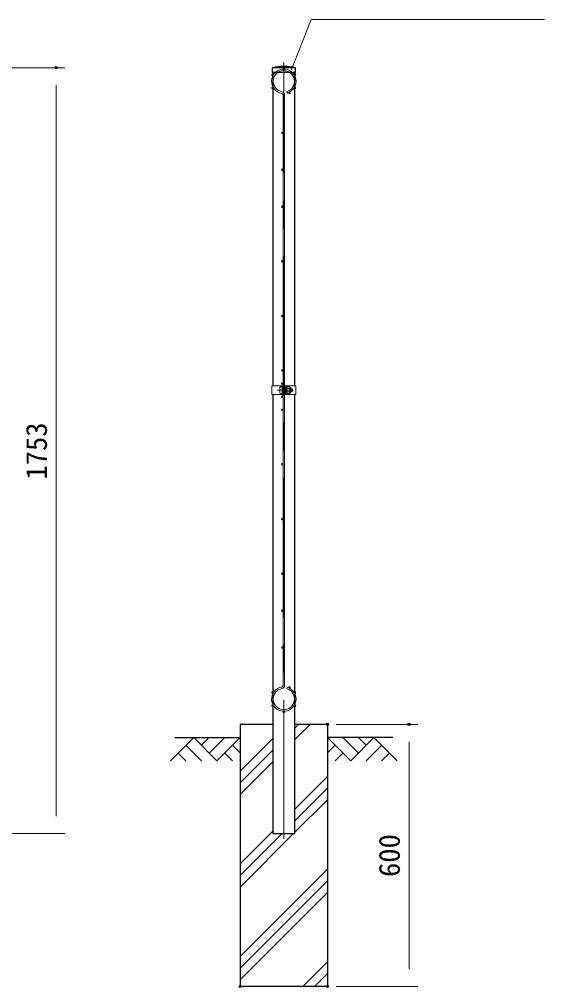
# Model space of a CAD drawing. Units: millimetres, scale not verified. Extents: x -4200 to 4200, y -2970 to 2970.
# Drawn here: x -529 to 674, y -509 to 1708 of the extents above; entities that cross this region are included whole.
import ezdxf
from ezdxf.enums import TextEntityAlignment as Align

# ---------------------------------------------------------------- set-up
doc = ezdxf.new("R2010")
doc.units = ezdxf.units.MM
doc.header["$LTSCALE"] = 10
doc.header["$PDMODE"] = 32
doc.header["$PDSIZE"] = 5
doc.linetypes.add('USER1', pattern=[50.8, 31.75, -6.35, 6.35, -6.35])
for name, color, linetype, lineweight in [('0-4_D-STR1', 1, 'Continuous', 25), ('0-5_D-BMK', 2, 'USER1', 13), ('0-6_D-STR2', 7, 'Continuous', 13), ('0-7_D-STR-DIM', 7, 'Continuous', 13), ('0-A_D-STR3', 3, 'Continuous', 13), ('0-B_D-STR-TXT', 7, 'Continuous', 13), ('0-C_D-DCR-HCH', 7, 'Continuous', 13), ('0-D_D-STR4', 7, 'Continuous', 25), ('0-E_D-BGD', 7, 'Continuous', 25)]:
    doc.layers.add(name, color=color, linetype=linetype, lineweight=lineweight)
doc.layers.add('0-9_Defpoints', color=7, linetype='Continuous')
doc.styles.add('ＭＳ ゴシック', font='')
doc.styles.get('ＭＳ ゴシック').set_extended_font_data('MS Gothic')

msp = doc.modelspace()

# ---------------------------------------------------------------- linework, layer by layer
at = {"layer": '0-4_D-STR1'}
for p, q in [((103.13, 1596.98), (49.93, 1596.98)), ((49.93, 1596.98), (49.93, 1585.98)), ((103.13, 1585.98), (103.13, 1596.98)), ((103.13, 1585.98), (49.93, 1585.98)), ((51.13, 1585.98), (51.13, 868.98)), ((101.93, 868.98), (101.93, 1585.98)), ((51.13, 848.98), (51.13, -156.02)), ((101.93, -156.02), (101.93, 848.98)), ((51.13, -156.02), (101.93, -156.02))]:
    msp.add_line(p, q, dxfattribs=at)
msp.add_arc((76.53, 1480.55), 119.43, 77.13052, 102.86948, dxfattribs=at)
at = {"layer": '0-5_D-BMK'}
for p, q in [((76.53, -168.02), (76.53, 1608.98)), ((62.11, 858.98), (97.85, 858.98))]:
    msp.add_line(p, q, dxfattribs=at)
at = {"layer": '0-6_D-STR2'}
for p, q in [((74.73, 183.11), (74.73, 1534.84)), ((78.33, 183.11), (78.33, 1534.84)), ((83.5, 1542.6), (84.53, 1539.15)), ((83.5, 175.36), (84.53, 178.81))]:
    msp.add_line(p, q, dxfattribs=at)
for centre in [(76.53, 1595.78), (50.72, 1580.88), (102.34, 1580.88), (50.72, 1551.08), (102.34, 1551.08), (89.65, 1539.22), (72.93, 1447.98), (72.93, 1363.48), (72.93, 1278.98), (72.93, 1153.98), (72.93, 1028.98), (72.93, 903.98), (72.93, 873.98), (72.93, 843.98), (72.93, 813.98), (72.93, 688.98), (72.93, 563.98), (72.93, 438.98), (72.93, 354.48), (72.93, 269.98), (89.65, 178.74), (50.72, 166.88), (102.34, 166.88), (50.72, 137.08), (102.34, 137.08), (76.53, 122.18)]:
    msp.add_circle(centre, 1.8, dxfattribs=at)
for centre, radius, start, end in [((76.53, 1565.98), 28, 286.60421, 260.16066), ((76.53, 1565.98), 24.4, 286.60421, 260.16066), ((71.13, 1534.84), 3.6, 0, 80.16066), ((71.13, 1534.84), 7.2, 0, 80.16066), ((76.53, 151.98), 28, 99.83934, 73.39579), ((71.13, 183.11), 3.6, 279.83934, 0), ((71.13, 183.11), 7.2, 279.83934, 0), ((76.53, 151.98), 24.4, 99.83934, 73.39579)]:
    msp.add_arc(centre, radius, start, end, dxfattribs=at)
at = {"layer": '0-7_D-STR-DIM'}
for p, q in [((-864.97, 1596.98), (-424.97, 1596.98)), ((-444.97, -116.02), (-444.97, 1556.98)), ((196.53, 93.98), (383.51, 93.98)), ((363.51, -466.02), (363.51, 53.98)), ((-1339.57, -156.02), (-424.97, -156.02)), ((196.53, -506.02), (383.51, -506.02))]:
    msp.add_line(p, q, dxfattribs=at)
at = {"layer": '0-9_Defpoints'}
for p in [(-444.97, 1596.98), (176.53, 93.98), (363.51, 93.98), (-23.47, -506.02), (176.53, -506.02), (176.53, -506.02)]:
    msp.add_point(p, dxfattribs=at)
at = {"layer": '0-A_D-STR3'}
for p, q in [((48.83, 868.98), (74.73, 868.98)), ((48.83, 868.98), (48.83, 848.98)), ((67.63, 865.48), (67.63, 852.48)), ((72.43, 848.98), (72.43, 868.98)), ((72.43, 866.98), (72.43, 850.98)), ((74.73, 848.98), (74.73, 868.98)), ((78.33, 848.98), (78.33, 868.98)), ((78.33, 868.98), (104.23, 868.98)), ((80.63, 848.98), (80.63, 868.98)), ((80.63, 863.48), (81.02, 866.64)), ((82.78, 866.73), (81.12, 866.73)), ((82.83, 858.98), (82.83, 866.7)), ((82.93, 866.49), (82.88, 866.66)), ((89.62, 866.49), (82.93, 866.49)), ((104.23, 868.98), (104.23, 848.98)), ((48.83, 848.98), (74.73, 848.98)), ((74.73, 862.98), (78.33, 862.98)), ((74.73, 862.3), (78.33, 862.3)), ((74.73, 855.66), (78.33, 855.66)), ((74.73, 854.98), (78.33, 854.98)), ((78.33, 848.98), (104.23, 848.98)), ((80.63, 863.48), (80.63, 854.48)), ((80.63, 854.48), (81.02, 851.32)), ((82.76, 851.23), (81.12, 851.23)), ((89.62, 862.73), (82.83, 862.73)), ((82.83, 858.98), (82.83, 851.25)), ((89.62, 855.23), (82.83, 855.23)), ((89.62, 851.47), (82.93, 851.47)), ((92.13, 863.98), (92.13, 853.98)), ((92.13, 862.98), (95.43, 862.98)), ((92.13, 862.3), (95.75, 862.3)), ((92.13, 855.66), (95.75, 855.66)), ((92.13, 854.98), (95.43, 854.98)), ((95.43, 862.98), (95.43, 854.98))]:
    msp.add_line(p, q, dxfattribs=at)
for centre, radius, start, end in [((81.12, 866.63), 0.1, 90, 173), ((82.78, 866.63), 0.1, 15, 90), ((77.95, 864.61), 5.32, 339.37322, 22.7756), ((88.61, 864.61), 2.13, 298.45309, 61.54691), ((85.35, 859.72), 8, 32.13463, 57.68315), ((81.12, 851.33), 0.1, 187, 270), ((82.76, 851.33), 0.1, 270, 337.2244), ((77.95, 853.35), 5.32, 337.2244, 20.62678), ((62.07, 858.98), 21.19, 0, 10.20031), ((62.07, 858.98), 21.19, 349.79969, 0), ((83.86, 858.98), 6.87, 0, 33.09348), ((83.86, 858.98), 6.87, 326.90652, 0), ((88.61, 853.35), 2.13, 298.45309, 61.54691), ((85.35, 858.23), 8, 302.31685, 327.86537), ((87.93, 858.98), 8.5, 331.92751, 28.07249)]:
    msp.add_arc(centre, radius, start, end, dxfattribs=at)
for centre, start_param, end_param in [((72.43, 865.48), 1.5707963, 3.1415927), ((72.43, 852.48), 3.1415927, 4.712389)]:
    msp.add_ellipse(centre, major_axis=(4.8, 0), ratio=0.3125, start_param=start_param, end_param=end_param, dxfattribs=at)
at = {"layer": '0-B_D-STR-TXT'}
msp.add_lwpolyline([(674.05, 1707.71), (139.37, 1707.71), (93.88, 1592.76)], dxfattribs=at)
at = {"layer": '0-C_D-DCR-HCH'}
for p, q in [((101.93, 59.14), (136.77, 93.98)), ((101.93, 85.65), (110.26, 93.98)), ((-129.9, 63.98), (-183.11, 10.77)), ((-147.63, 46.24), (-112, 10.77)), ((-129.9, 63.98), (-76.68, 10.77)), ((-112.16, 46.24), (-94.42, 63.98)), ((-94.42, 28.5), (-58.95, 63.98)), ((-76.68, 10.77), (-23.47, 63.98)), ((-41.21, 46.24), (-23.47, 28.59)), ((-23.47, -13.23), (51.13, 61.37)), ((229.74, 10.77), (176.53, 63.98)), ((194.27, 46.24), (176.53, 28.59)), ((247.48, 28.5), (212, 63.98)), ((282.95, 63.98), (229.74, 10.77)), ((265.31, 46.15), (247.48, 63.98)), ((300.69, 46.24), (265.05, 10.77)), ((282.95, 63.98), (336.16, 10.77)), ((-165.37, 28.5), (-147.55, 10.77)), ((-58.95, 28.5), (-41.13, 10.77)), ((-23.47, -39.75), (51.13, 34.85)), ((212, 28.5), (194.18, 10.77)), ((318.43, 28.5), (300.61, 10.77)), ((-23.47, -66.26), (51.13, 8.34)), ((101.93, -99.96), (176.53, -25.36)), ((101.93, -126.48), (176.53, -51.88)), ((101.93, -153), (176.53, -78.4)), ((-23.47, -225.36), (51.13, -150.76)), ((-23.47, -278.4), (98.9, -156.02)), ((-23.47, -251.88), (72.39, -156.02)), ((-23.47, -437.5), (176.53, -237.5)), ((-23.47, -464.01), (176.53, -264.01)), ((-23.47, -490.53), (176.53, -290.53)), ((120.13, -506.02), (176.53, -449.63)), ((146.65, -506.02), (176.53, -476.14)), ((173.17, -506.02), (176.53, -502.66))]:
    msp.add_line(p, q, dxfattribs=at)
at = {"layer": '0-D_D-STR4'}
for p, q in [((-23.47, 93.98), (-23.47, -506.02)), ((51.13, 93.98), (-23.47, 93.98)), ((176.53, 93.98), (101.93, 93.98)), ((176.53, 93.98), (176.53, -506.02)), ((176.53, -506.02), (-23.47, -506.02))]:
    msp.add_line(p, q, dxfattribs=at)
at = {"layer": '0-E_D-BGD'}
for p, q in [((-173.47, 63.98), (-23.47, 63.98)), ((326.53, 63.98), (176.53, 63.98))]:
    msp.add_line(p, q, dxfattribs=at)

# ---------------------------------------------------------------- texts
at = {"layer": '0-7_D-STR-DIM', "style": 'ＭＳ ゴシック'}
for s, p in [('1753', (-451.72, 654.23)), ('600', (356.76, -255.27))]:
    msp.add_text(s, height=48.09, rotation=90, dxfattribs=at).set_placement(p, align=Align.BOTTOM_LEFT)

doc.saveas('drawing.dxf')
